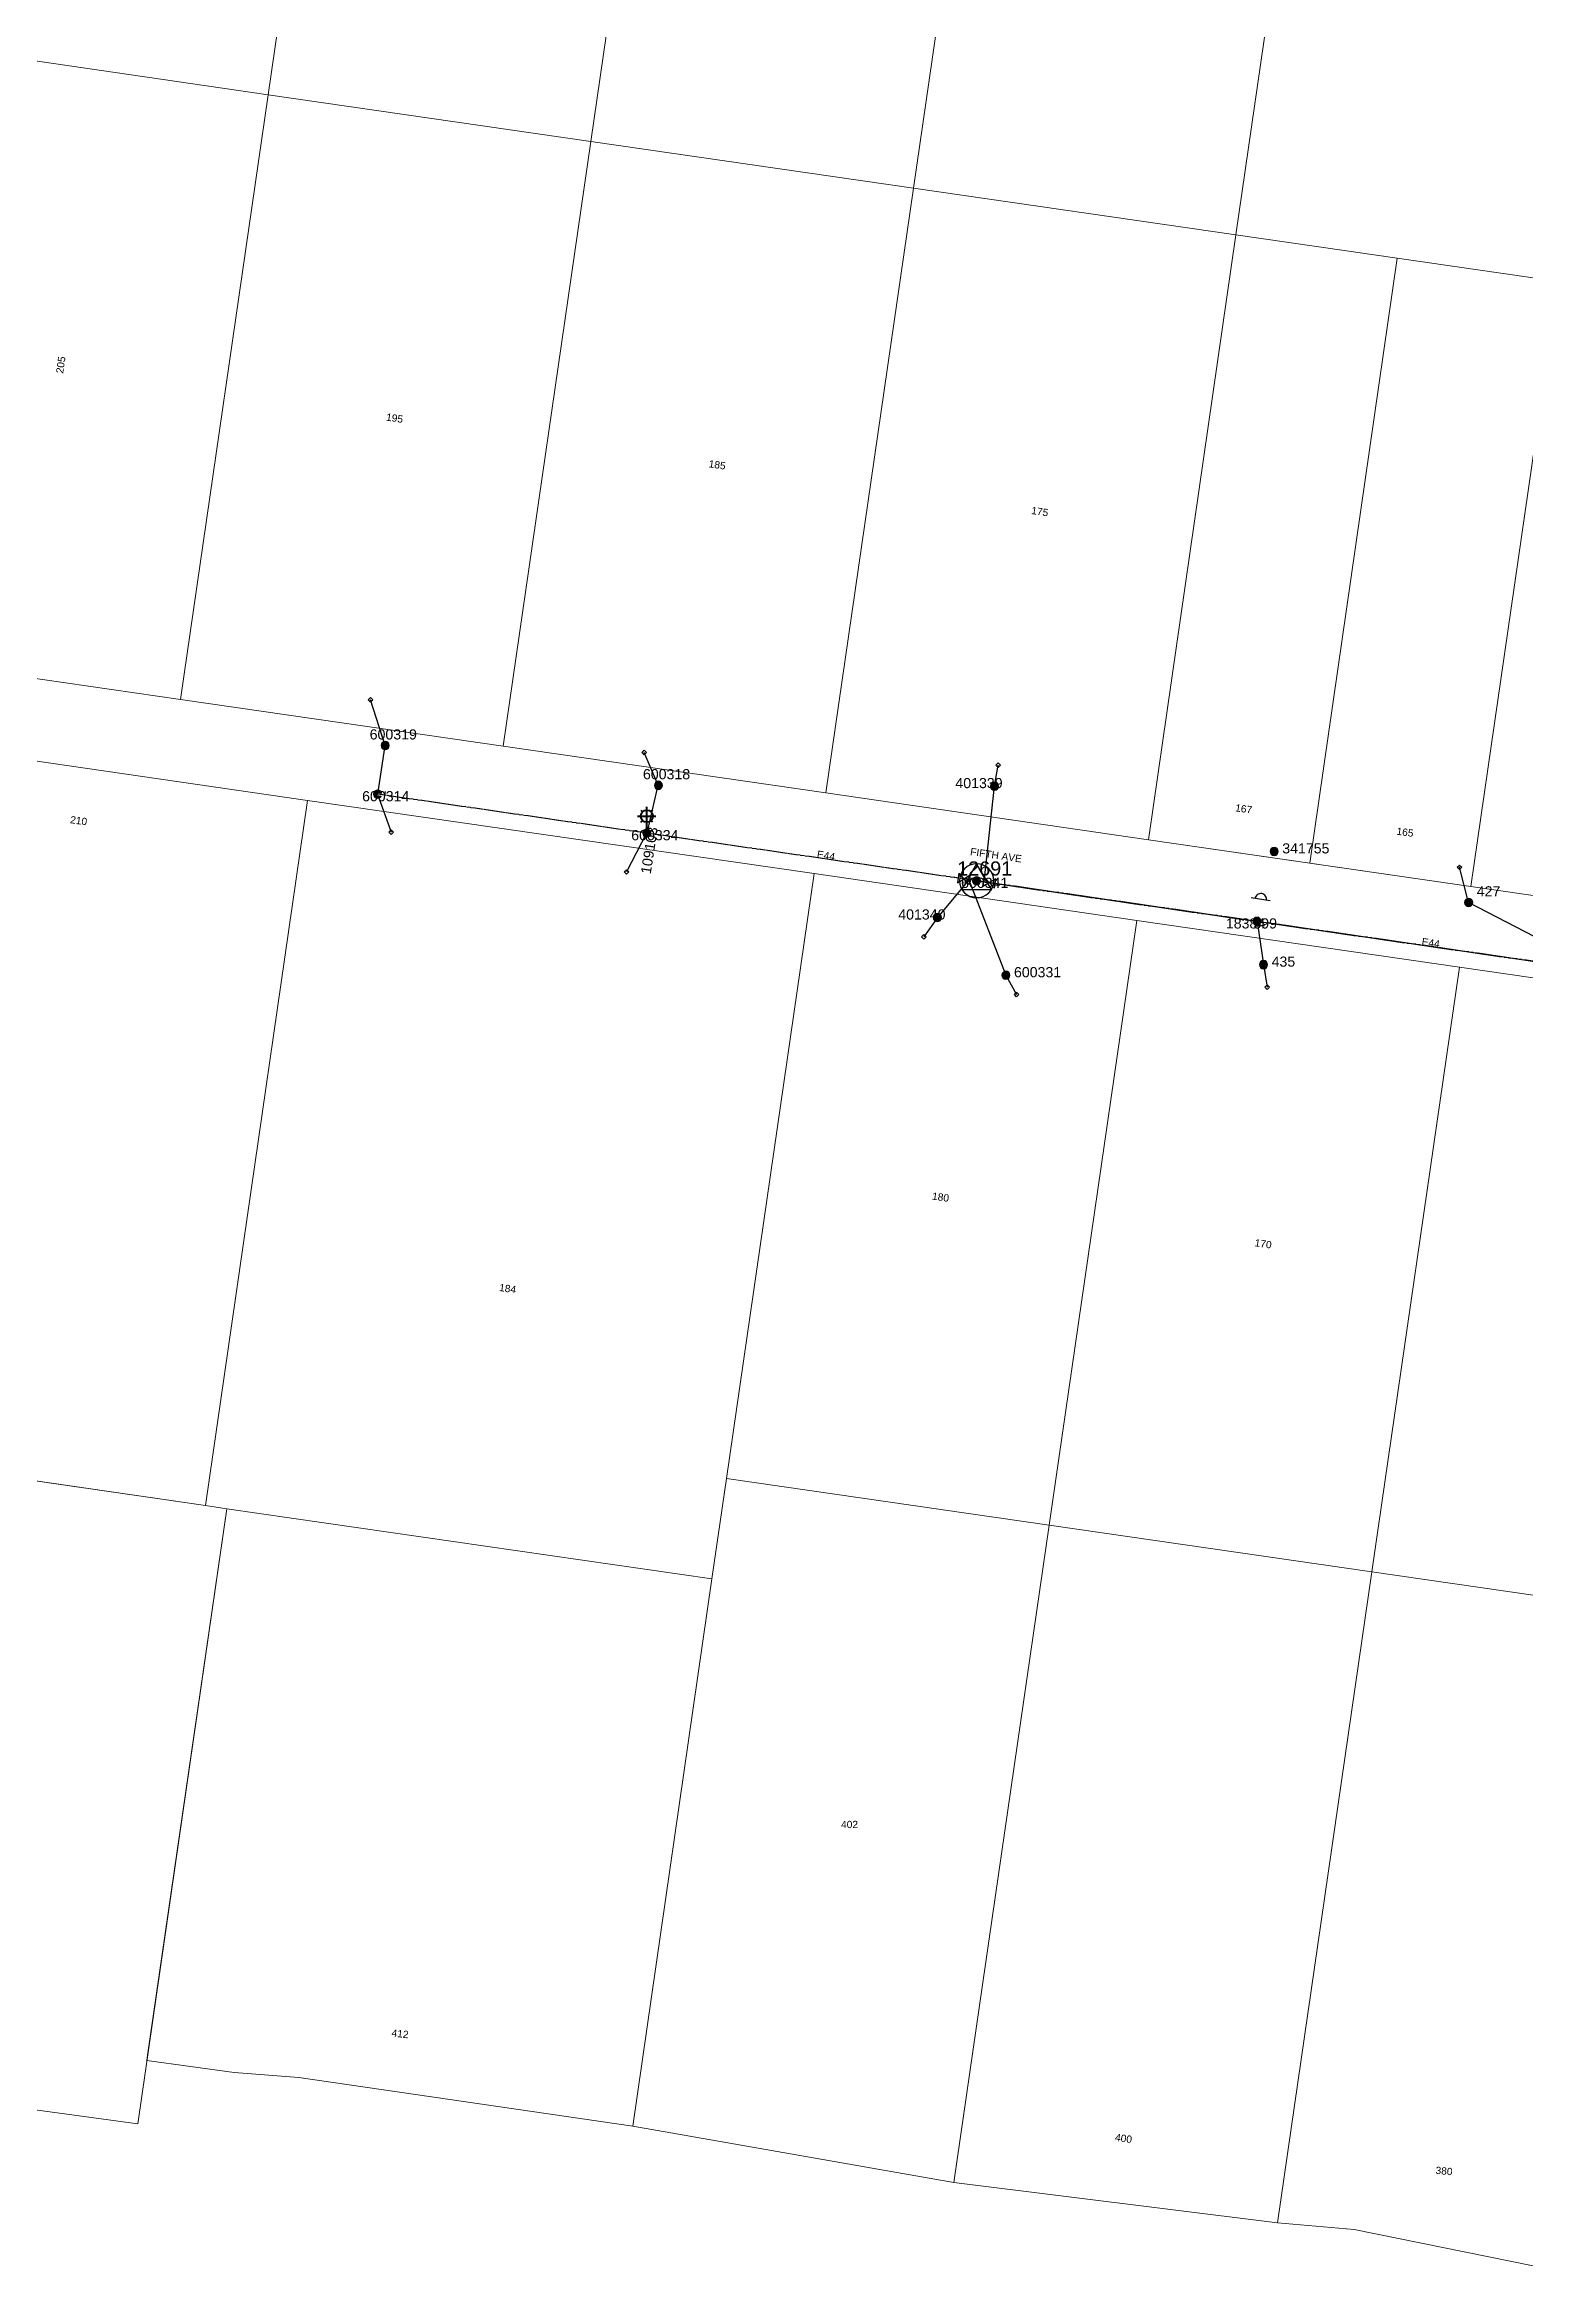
# Model space of a CAD drawing. Header units: metres. Extents: x 368 to 298975, y 411 to 6243625.
# Drawn here: x 297019 to 297385, y 6241202 to 6241754 of the extents above; entities that cross this region are included whole.
import ezdxf
from ezdxf.enums import TextEntityAlignment as Align

# ---------------------------------------------------------------- set-up
doc = ezdxf.new("R2010")
doc.units = ezdxf.units.M
doc.linetypes.add('Cable Exist OH', pattern=[1, 1, 0])
doc.layers.get('0').update_dxf_attribs({"color": 6})
doc.layers.add('Cadastre Land Parcels_SP_EXT', color=250, linetype='Continuous', lineweight=5)
doc.layers.add('Cadastre Roads_SP_EXT', color=250, linetype='Continuous', lineweight=5)
for name, color, linetype in [('Equip_LV_EXT', 7, 'Continuous'), ('Equip_SP_HV_EXT', 7, 'Continuous'), ('Equip_SP_SL_EXT', 7, 'Continuous'), ('Mains_HV_EXT', 7, 'Continuous'), ('Mains_LV_EXT', 7, 'Continuous'), ('Services_SP_EXT', 7, 'Continuous'), ('Sub_SP_TR_HV_LV_EXT', 7, 'Continuous'), ('SupportsOH_SP_TR_HV_LV_SL_EXT', 7, 'Continuous')]:
    doc.layers.add(name, color=color, linetype=linetype)
doc.styles.add('iecARIAL', font='arial.ttf', dxfattribs={"height": 2})
doc.styles.add('POLE_LABEL', font='arial.ttf')
doc.styles.get("Standard").update_dxf_attribs({"font": 'arial.ttf'})

# ---------------------------------------------------------------- blocks, each defined once
blk = doc.blocks.new('SUB_POLE_EXT')
blk.add_wipeout([(0, 4.22), (0.42, 4.2), (0.83, 4.14), (1.21, 4.05), (1.62, 3.9), (1.99, 3.72), (2.35, 3.51), (2.68, 3.26), (2.99, 2.99), (3.28, 2.66), (3.52, 2.34), (3.76, 1.92), (3.9, 1.62), (4.04, 1.23), (4.18, 0.63), (4.22, 0), (4.18, -0.61), (4.06, -1.15), (3.9, -1.62), (3.58, -2.24), (3.22, -2.73), (2.97, -3.01), (2.68, -3.26), (2.36, -3.5), (2, -3.72), (1.64, -3.89), (1.25, -4.03), (0.82, -4.14), (0.42, -4.2), (0, -4.22), (-0.41, -4.2), (-0.8, -4.15), (-1.21, -4.05), (-1.62, -3.9), (-1.99, -3.73), (-2.35, -3.51), (-2.68, -3.26), (-2.96, -3.02), (-3.23, -2.72), (-3.51, -2.35), (-3.71, -2.01), (-3.91, -1.6), (-4.05, -1.21), (-4.16, -0.76), (-4.22, -0.14), (-4.21, 0.39), (-4.14, 0.83), (-4.03, 1.27), (-3.9, 1.63), (-3.71, 2.02), (-3.5, 2.37), (-3.28, 2.67), (-2.99, 2.99), (-2.68, 3.27), (-2.33, 3.52), (-1.98, 3.73), (-1.63, 3.9), (-1.2, 4.05), (-0.78, 4.15), (-0.4, 4.21)])
blk.add_line((2.16, 0.48), (2.16, 0.48, 0))
blk.add_lwpolyline([(-4.22, 0, 1), (4.22, 0, 1)], format="xyb", close=True)
blk.add_lwpolyline([(2.14, 0.52), (0, 4.22), (-3.66, -2.11), (3.66, -2.11)], close=True)
for tag, height, flags, p in [('STREET_CODE', 0.2, 9, (1.5, 0)), ('ASSET_NUM', 3.5, 8, (2, 2)), ('CONSTRUCTED_VOLTAGE', 0.2, 9, (1.5, -0.2)), ('OPERATING_VOLTAGE', 0.2, 9, (1.5, -0.6)), ('OPERATED_BY', 0.2, 9, (1.5, -0.8)), ('ORIENTATION', 0.2, 9, (1.5, -1.2)), ('OWNED_BY', 0.2, 9, (1.5, -1.4)), ('SECONDARY_VOLTAGE', 0.2, 9, (1.5, -1.6)), ('STATE', 0.2, 9, (1.5, -1.8)), ('SUBSTATION_TYPE', 0.2, 9, (1.5, -2)), ('STREETNAME', 0.2, 9, (1.5, -2.8)), ('SUBURB', 0.2, 9, (1.5, -3)), ('Z', 0.2, 1, (1.5, -3.4)), ('NO_PHASES', 0.2, 9, (1.5, -0.4)), ('MAINTAINED_BY', 0.2, 9, (1.5, -1)), ('USAGE', 0.2, 9, (1.5, -2.2)), ('LEGEND', 0.2, 9, (1.5, -2.4)), ('LOCATION', 0.2, 9, (1.5, -2.6)), ('NOTES', 0.2, 9, (1.5, -3.2))]:
    blk.add_attdef(tag, text='', height=height, dxfattribs=dict(flags=flags)).set_placement(p, align=Align.MIDDLE_LEFT)
blk = doc.blocks.new('LV_OH_LINKS_DISTFUSE_EXT')
for p, q in [((0, 0), (0.96, 0)), ((3.84, 0), (4.8, 0))]:
    blk.add_line(p, q)
blk.add_lwpolyline([(3.84, -1.2), (3.84, 1.2), (0.96, -1.2), (0.96, 1.2)], close=True)
at = {"flags": 9}
for tag, p in [('ACTUAL_STATUS', (0, 0)), ('CONSTRUCTED_VOLTAGE', (0, -0.2)), ('OPERATING_VOLTAGE', (0, -0.6)), ('ORIENTATION', (0, -0.8)), ('OWNED_BY', (0, -1)), ('STATE', (0, -1.2)), ('SWITCH_TYPE', (0, -1.4)), ('NO_PHASES', (0, -0.4)), ('USAGE', (0, -1.6)), ('NOTES', (0, -1.8))]:
    blk.add_attdef(tag, text='', height=0.2, dxfattribs=at).set_placement(p, align=Align.MIDDLE_LEFT)
at = {"flags": 1}
blk.add_attdef('Z', (0, 0), '', height=0.2, dxfattribs=at)
blk = doc.blocks.new('SL_LANTERN_EXT')
at = {"lineweight": 40}
for p, q in [((-1.46, 5.68), (-1.06, 5.28)), ((0, 1.97), (0, 6.47)), ((1.46, 5.68), (1.06, 5.28)), ((-2.25, 4.22), (2.25, 4.22)), ((-1.46, 2.76), (-1.06, 3.16)), ((0, 0), (0, 2.72)), ((1.46, 2.76), (1.06, 3.16))]:
    blk.add_line(p, q, dxfattribs=at)
blk.add_circle((0, 4.22), 1.5, dxfattribs=at)
at = {"style": 'iecARIAL', "flags": 8}
blk.add_attdef('ASSET_NUM', (1.5, 1.5), '', height=2.5, dxfattribs=at)
for tag, p, height, flags in [('OPERATING_VOLTAGE', (0.98, -1.65), 0.2, 9), ('ORIENTATION', (0.98, -1.85), 0.2, 9), ('OWNED_BY', (0.98, -2.05), 0.2, 9), ('STATE', (0.98, -2.25), 0.2, 9), ('CONSTRUCTED_VOLTAGE', (0.98, -0.65), 0.2, 9), ('CONTROL_TYPE', (0.98, -0.85), 0.2, 9), ('LANTERN_PURPOSE', (0.98, -1.05), 0.2, 9), ('LANTERN_TYPE', (0.98, -1.25), 0.2, 9), ('NO_PHASES', (0.98, -1.45), 0.2, 9), ('USAGE', (0.98, -2.45), 0.2, 9), ('CEXIST', (0.98, -2.65), 0.2, 9), ('CNEW', (0.98, -2.85), 0.2, 9), ('CNUMBER', (0.98, -3.05), 0.2, 9), ('CREMOVE', (0.98, -3.25), 0.2, 9), ('CREPLACE', (0.98, -3.45), 0.2, 9), ('LKINGHEIGHT', (0.98, -3.65), 0.2, 9), ('LBRACKET', (0.98, -3.85), 0.2, 9), ('LBRACKETVOCAB', (0.98, -4.05), 0.2, 9), ('LCATEGORY', (0.98, -4.25), 0.2, 9), ('LCHARGE1', (0.98, -4.45), 0.2, 9), ('LCHARGE1PERCENT', (0.98, -4.65), 0.2, 9), ('LCHARGE2', (0.98, -4.85), 0.2, 9), ('LCHARGE2PERCENT', (0.98, -5.05), 0.2, 9), ('LCHARGE3', (0.98, -5.25), 0.2, 9), ('LCHARGE3PERCENT', (0.98, -5.45), 0.2, 9), ('LEXIST', (0.98, -5.65), 0.2, 9), ('LNUMBER', (2.18, -3.25), 2.5, 8), ('STREETNAME', (0.98, -9.25), 0.2, 9), ('SUBURB', (0.98, -9.45), 0.2, 1), ('LLAMP', (0.98, -5.85), 0.2, 9), ('LLAMPVOCAB', (0.98, -6.05), 0.2, 9), ('LMAST', (0.98, -6.25), 0.2, 9), ('LMASTVOCAB', (0.98, -6.45), 0.2, 9), ('LNEW', (0.98, -6.65), 0.2, 9), ('LANTNUMBER', (0.98, -6.85), 0.2, 9), ('LOUTREACH', (0.98, -7.25), 0.2, 9), ('LOUTREACHVOCAB', (0.98, -7.45), 0.2, 9), ('LRATECODE', (0.98, -7.65), 0.2, 9), ('LREMOVE', (0.98, -7.85), 0.2, 9), ('LREPLACE', (0.98, -8.05), 0.2, 9), ('LTYPE', (0.98, -8.25), 0.2, 9), ('LTYPEVOCAB', (0.98, -8.45), 0.2, 9), ('LEGEND', (0.98, -8.65), 0.2, 9), ('LOCATION', (0.98, -8.85), 0.2, 9), ('NOTES', (0.98, -9.05), 0.2, 9)]:
    blk.add_attdef(tag, p, '', height=height, dxfattribs=dict(flags=flags))
blk = doc.blocks.new('CCP_EXT')
blk.add_wipeout([(0, 0.57), (0.57, 0), (0, -0.57), (-0.57, 0)])
blk.add_lwpolyline([(-0.57, 0), (0, 0.57), (0.57, 0), (0, -0.57), (-0.57, 0)])
at = {"flags": 1}
blk.add_attdef('Z', (0, 0), '', height=0.2, dxfattribs=at)
at = {"flags": 9}
for tag, p in [('CCP_TYPE', (0, 0)), ('CONSTRUCTED_VOLTAGE', (0, -0.2)), ('OPERATING_VOLTAGE', (0, -0.6)), ('ORIENTATION', (0, -0.8)), ('OWNED_BY', (0, -1)), ('STATE', (0, -1.8)), ('NO_PHASES', (0, -0.4)), ('USAGE', (0, -1.2)), ('LEGEND', (0, -1.4)), ('LIFE_SUPPORT', (0, -1.6)), ('NOTES', (0, -2))]:
    blk.add_attdef(tag, text='', height=0.2, dxfattribs=at).set_placement(p, align=Align.MIDDLE_LEFT)
blk = doc.blocks.new('POLE_EXT')
blk.add_hatch(color=256).paths.add_polyline_path([(-1, 0, 1), (1, 0, 1)])
blk.add_lwpolyline([(-1, 0, 1), (1, 0, 1)], format="xyb", close=True)
for tag, height, flags, p in [('pNumber', 2.5, 8, (-17.84, 2.07)), ('OWNED_BY', 0.2, 9, (1.35, -0.4)), ('SPECIAL_USE', 0.2, 9, (1.35, -0.8)), ('STATE', 0.2, 9, (1.35, -1)), ('cLV', 0.2, 9, (1.35, -1.4)), ('hDepth', 0.2, 9, (1.35, -1.6)), ('hDia', 0.2, 9, (1.35, -1.8)), ('cHV', 0.2, 9, (1.35, -2)), ('cLinedev', 0.2, 9, (1.35, -3.4)), ('pExisting', 0.2, 9, (1.35, -3.8)), ('pFooting', 0.2, 9, (1.35, -4.4)), ('pNew', 0.2, 9, (1.35, -4.6)), ('pRelocate', 0.2, 9, (1.35, -5)), ('pRemove', 0.2, 9, (1.35, -5.2)), ('pReplace', 0.2, 9, (1.35, -5.4)), ('pStay', 0.2, 9, (1.35, -5.6)), ('PARENT', 0.2, 9, (1.35, -0.6)), ('USAGE', 0.2, 9, (1.35, -1.2)), ('LBRACKET', 0.2, 9, (1.35, -2.2)), ('LExisting', 0.2, 9, (1.35, -2.4)), ('LANTNUMBER', 0.2, 9, (1.35, -2.6)), ('LOther', 0.2, 9, (1.35, -2.8)), ('LRemove', 0.2, 9, (1.35, -3)), ('LEGEND', 0.2, 9, (1.35, -3.2)), ('LOCATION', 0.2, 9, (1.35, -3.6)), ('PFNUMBER', 0.2, 9, (1.35, -4)), ('NEWPFNUMBER', 0.2, 9, (1.35, -4.2)), ('pType', 0.2, 9, (1.35, -5.8)), ('cspan', 0.2, 9, (1.35, -6)), ('STREETNAME', 0.2, 9, (1.35, -6.2)), ('SUBURB', 0.2, 9, (1.35, -6.4)), ('OPERATED_BY', 0.2, 9, (1.36, -7.01)), ('NOTES', 0.2, 9, (1.35, -6.6)), ('MAINTAINED_BY', 0.2, 9, (1.36, -6.81))]:
    blk.add_attdef(tag, text='', height=height, dxfattribs=dict(flags=flags)).set_placement(p, align=Align.MIDDLE_LEFT)
at = {"style": 'POLE_LABEL'}
for tag, height, flags, p in [('STRUCTURE_PLANT_NUMBER', 0.2, 9, (1.35, 0.03)), ('ASSET_NUM', 2.5, 8, (2, 2)), ('STREET_CODE', 0.2, 9, (1.35, -0.2))]:
    blk.add_attdef(tag, text='', height=height, dxfattribs=dict(at, flags=flags)).set_placement(p, align=Align.MIDDLE_LEFT)
at = {"flags": 1}
blk.add_attdef('Z', (1.35, -7.33), '', height=0.2, dxfattribs=at)
blk = doc.blocks.new('HV_USL_CLOSED_EXT')
blk.add_line((2.4, 5.5), (-2.4, 5.5))
blk.add_lwpolyline([(1.44, 5.5, 0.414214), (0, 6.94, 0.414214), (-1.44, 5.5)], format="xyb")
for tag, height, flags, p in [('STREET_CODE', 0.2, 9, (1.5, 0)), ('ASSET_NUM', 2.5, 8, (2, 2)), ('ACTUAL_STATUS', 0.2, 9, (1.5, -0.2)), ('CONSTRUCTED_VOLTAGE', 0.2, 9, (1.5, -0.4)), ('OPERATING_VOLTAGE', 0.2, 9, (1.5, -0.8)), ('ORIENTATION', 0.2, 9, (1.5, -1)), ('OWNED_BY', 0.2, 9, (1.5, -1.2)), ('OPERATED_BY', 0.2, 9, (1.5, -1.4)), ('STATE', 0.2, 9, (1.5, -1.8)), ('SWITCH_TYPE', 0.2, 9, (1.5, -2)), ('STREETNAME', 0.2, 9, (1.5, -2.8)), ('SUBURB', 0.2, 9, (1.5, -3)), ('Z', 0.2, 1, (1.5, -3.6)), ('NO_PHASES', 0.2, 9, (1.5, -0.6)), ('MAINTAINED_BY', 0.2, 9, (1.5, -1.6)), ('USAGE', 0.2, 9, (1.5, -2.2)), ('LEGEND', 0.2, 9, (1.5, -2.4)), ('LOCATION', 0.2, 9, (1.5, -2.6)), ('NOTES', 0.2, 9, (1.5, -3.2)), ('LABEL_ALIGNMENT', 0.2, 9, (1.5, -3.4))]:
    blk.add_attdef(tag, text='', height=height, dxfattribs=dict(flags=flags)).set_placement(p, align=Align.MIDDLE_LEFT)
blk = doc.blocks.new('End Shackle_EXT')
blk.add_wipeout([(0, 0.25), (1.81, 0.25), (1.82, -0.25), (0, -0.25)])
blk.add_line((1.81, -1), (1.81, 1))
at = {"flags": 1}
blk.add_attdef('Z', (0, 0), '', height=0.2, dxfattribs=at)
at = {"flags": 9}
for tag, p in [('CONNECTOR_TYPE', (0, 0)), ('CONSTRUCTED_VOLTAGE', (0, -0.2)), ('OPERATING_VOLTAGE', (0, -0.6)), ('ORIENTATION', (0, -0.8)), ('OWNED_BY', (0, -1)), ('STATE', (0, -1.2)), ('NO_PHASES', (0, -0.4)), ('USAGE', (0, -1.4)), ('NOTES', (0, -1.6))]:
    blk.add_attdef(tag, text='', height=0.2, dxfattribs=at).set_placement(p, align=Align.MIDDLE_LEFT)

msp = doc.modelspace()

# ---------------------------------------------------------------- linework, layer by layer
at = {"layer": 'Cadastre Land Parcels_SP_EXT', "linetype": 'Continuous'}
for points in [[(297095.94, 6241890.5), (297016.3, 6241902.03), (296994.67, 6241752.71), (297074.31, 6241741.17), (297095.94, 6241890.5)], [(297175.57, 6241878.96), (297095.94, 6241890.5), (297074.31, 6241741.17), (297153.95, 6241729.63), (297175.57, 6241878.96)], [(297255.22, 6241867.43), (297175.57, 6241878.96), (297153.95, 6241729.63), (297233.6, 6241718.1), (297247.5, 6241814.1), (297255.22, 6241867.43)], [(297334.86, 6241855.9), (297255.22, 6241867.43), (297247.5, 6241814.1), (297233.6, 6241718.1), (297313.24, 6241706.56), (297334.86, 6241855.9)], [(297414.51, 6241844.38), (297334.86, 6241855.9), (297313.24, 6241706.56), (297392.89, 6241695.03), (297414.51, 6241844.38)], [(297074.31, 6241741.17), (296994.67, 6241752.71), (296973.02, 6241603.33), (297052.67, 6241591.84), (297074.31, 6241741.17)], [(297153.95, 6241729.63), (297074.31, 6241741.17), (297052.67, 6241591.84), (297132.31, 6241580.29), (297153.95, 6241729.63)], [(297233.6, 6241718.1), (297153.95, 6241729.63), (297132.31, 6241580.29), (297211.96, 6241568.76), (297233.6, 6241718.1)], [(297313.24, 6241706.56), (297233.6, 6241718.1), (297211.96, 6241568.76), (297291.61, 6241557.22), (297313.24, 6241706.56)], [(297353.07, 6241700.8), (297313.24, 6241706.56), (297291.61, 6241557.22), (297331.44, 6241551.45), (297353.07, 6241700.8)], [(297392.89, 6241695.03), (297353.07, 6241700.8), (297331.44, 6241551.45), (297371.27, 6241545.69), (297392.89, 6241695.03)], [(297472.54, 6241683.5), (297392.89, 6241695.03), (297371.27, 6241545.69), (297530.57, 6241522.62), (297541.38, 6241597.3), (297461.73, 6241608.83), (297472.54, 6241683.5)], [(297084.03, 6241566.92), (296970.14, 6241583.43), (296965.05, 6241548.34), (296955.53, 6241441.55), (296950.74, 6241408.5), (297058.8, 6241392.86), (297084.03, 6241566.92)], [(297209.1, 6241548.84), (297084.03, 6241566.92), (297058.8, 6241392.86), (297064.07, 6241392.03), (297183.87, 6241374.73), (297187.47, 6241399.49), (297209.1, 6241548.84)], [(297368.4, 6241525.77), (297288.75, 6241537.3), (297267.12, 6241387.95), (297346.78, 6241376.42), (297368.4, 6241525.77)], [(297448.05, 6241514.24), (297368.4, 6241525.77), (297346.78, 6241376.42), (297426.43, 6241364.89), (297448.05, 6241514.24)], [(297058.8, 6241392.86), (296944.88, 6241409.34), (296923.85, 6241264.07), (296930.32, 6241255.39), (297042.07, 6241240.13), (297064.07, 6241392.03), (297058.8, 6241392.86)], [(297267.12, 6241387.95), (297187.47, 6241399.49), (297183.87, 6241374.73), (297164.31, 6241239.59), (297243.62, 6241225.66), (297267.12, 6241387.95)], [(297183.87, 6241374.73), (297064.07, 6241392.03), (297044.52, 6241257.07), (297044.33, 6241255.75), (297065.9, 6241252.79), (297081.89, 6241251.6), (297164.31, 6241239.59), (297183.87, 6241374.73)], [(297346.78, 6241376.42), (297267.12, 6241387.95), (297243.62, 6241225.66), (297323.51, 6241215.69), (297346.78, 6241376.42)], [(297426.43, 6241364.89), (297346.78, 6241376.42), (297323.51, 6241215.69), (297342.45, 6241214.09), (297402.82, 6241201.75), (297426.43, 6241364.89)]]:
    msp.add_lwpolyline(points, close=True, dxfattribs=at)
at = {"layer": 'Mains_LV_EXT', "linetype": 'Cable Exist OH'}
msp.add_lwpolyline([(297403.39, 6241524.78), (297318.46, 6241537.05)], dxfattribs=at)

# ---------------------------------------------------------------- block references
at = {"layer": 'Equip_SP_HV_EXT'}
ref = msp.add_blockref('HV_USL_CLOSED_EXT', (297318.46, 6241537.05), dxfattribs=dict(at, rotation=350.6343320808568))
ref.add_attrib('ASSET_NUM', '18384', dxfattribs={"layer": '0', "height": 2.5}).set_placement((297320.46, 6241537.8), align=Align.TOP_RIGHT)
at = {"layer": 'Equip_SP_SL_EXT'}
ref = msp.add_blockref('SL_LANTERN_EXT', (297167.76, 6241558.83), dxfattribs=at)
ref.add_attrib('ASSET_NUM', '109103', dxfattribs={"layer": '0', "height": 2.5, "rotation": 81.3158, "style": 'iecARIAL'}).set_placement((297169.26, 6241560.33), align=Align.MIDDLE_RIGHT)
at = {"layer": 'Sub_SP_TR_HV_LV_EXT'}
ref = msp.add_blockref('SUB_POLE_EXT', (297249.2, 6241547.07), dxfattribs=at)
ref.add_attrib('ASSET_NUM', '12691', dxfattribs={"layer": '0', "height": 3.5}).set_placement((297251.2, 6241547.32), align=Align.BOTTOM_CENTER)
at = {"layer": 'SupportsOH_SP_TR_HV_LV_SL_EXT'}
ref = msp.add_blockref('POLE_EXT', (297103.18, 6241580.47), dxfattribs=at)
ref.add_attrib('ASSET_NUM', '600319', dxfattribs={"layer": '0', "height": 2.5, "style": 'POLE_LABEL'}).set_placement((297105.18, 6241581.22), align=Align.BOTTOM_CENTER)
ref = msp.add_blockref('POLE_EXT', (297170.65, 6241570.65), dxfattribs=at)
ref.add_attrib('ASSET_NUM', '600318', dxfattribs={"layer": '0', "height": 2.5, "style": 'POLE_LABEL'}).set_placement((297172.65, 6241571.4), align=Align.BOTTOM_CENTER)
ref = msp.add_blockref('POLE_EXT', (297101.31, 6241568.46), dxfattribs=at)
ref.add_attrib('ASSET_NUM', '600314', dxfattribs={"layer": '0', "height": 2.5, "style": 'POLE_LABEL'}).set_placement((297103.31, 6241569.21), align=Align.TOP_CENTER)
ref = msp.add_blockref('POLE_EXT', (297167.76, 6241558.83), dxfattribs=at)
ref.add_attrib('ASSET_NUM', '600334', dxfattribs={"layer": '0', "height": 2.5, "style": 'POLE_LABEL'}).set_placement((297169.76, 6241559.58), align=Align.TOP_CENTER)
ref = msp.add_blockref('POLE_EXT', (297322.67, 6241554.33), dxfattribs=at)
ref.add_attrib('ASSET_NUM', '341755', dxfattribs={"layer": '0', "height": 2.5, "style": 'POLE_LABEL'}).set_placement((297324.67, 6241555.08), align=Align.MIDDLE_LEFT)
ref = msp.add_blockref('POLE_EXT', (297370.69, 6241541.73), dxfattribs=at)
ref.add_attrib('ASSET_NUM', '427', dxfattribs={"layer": '0', "height": 2.5, "style": 'POLE_LABEL'}).set_placement((297372.69, 6241542.48), align=Align.BOTTOM_LEFT)
ref = msp.add_blockref('POLE_EXT', (297239.52, 6241538.01), dxfattribs=at)
ref.add_attrib('ASSET_NUM', '401340', dxfattribs={"layer": '0', "height": 2.5, "style": 'POLE_LABEL'}).set_placement((297241.52, 6241538.76), align=Align.MIDDLE_RIGHT)
ref = msp.add_blockref('POLE_EXT', (297318.46, 6241537.05), dxfattribs=at)
ref.add_attrib('ASSET_NUM', '599', dxfattribs={"layer": '0', "height": 2.5, "style": 'POLE_LABEL'}).set_placement((297320.46, 6241537.8), align=Align.TOP_CENTER)
ref = msp.add_blockref('POLE_EXT', (297256.43, 6241523.76), dxfattribs=at)
ref.add_attrib('ASSET_NUM', '600331', dxfattribs={"layer": '0', "height": 2.5, "style": 'POLE_LABEL'}).set_placement((297258.43, 6241524.51), align=Align.MIDDLE_LEFT)
ref = msp.add_blockref('POLE_EXT', (297320.04, 6241526.37), dxfattribs=at)
ref.add_attrib('ASSET_NUM', '435', dxfattribs={"layer": '0', "height": 2.5, "style": 'POLE_LABEL'}).set_placement((297322.04, 6241527.12), align=Align.MIDDLE_LEFT)

# ---------------------------------------------------------------- texts
at = {"layer": 'Cadastre Land Parcels_SP_EXT'}
for s, rotation, p in [('205', 81.7573, (297023.66, 6241672.26)), ('195', 351.7554, (297103.31, 6241660.73)), ('185', 351.7579, (297182.96, 6241649.2)), ('175', 351.5332, (297262.61, 6241637.66)), ('167', 352.0901, (297312.96, 6241564.25)), ('210', 352.0826, (297025.31, 6241561.32)), ('165', 352.0903, (297352.79, 6241558.48)), ('180', 351.5554, (297238.11, 6241468.4)), ('170', 351.7544, (297317.76, 6241456.86)), ('184', 351.7444, (297131.22, 6241445.81)), ('412', 353.3028, (297104.67, 6241261.74)), ('400', 352.0151, (297283.29, 6241235.96)), ('380', 354.8521, (297362.45, 6241227.8))]:
    msp.add_text(s, height=1.8, rotation=rotation, dxfattribs=at).set_placement(p)
msp.add_text('402', height=1.8, dxfattribs=at).set_placement((297215.73, 6241313.16))
at = {"layer": 'Mains_LV_EXT'}
for rotation, p in [(350.6338, (297209.67, 6241552.8)), (351.7812, (297359, 6241531.19))]:
    msp.add_text('E44', height=1.8, rotation=rotation, dxfattribs=at).set_placement(p)

# ---------------------------------------------------------------- next in the draw order: linework, layer by layer
at = {"layer": 'Cadastre Land Parcels_SP_EXT', "linetype": 'Continuous'}
msp.add_lwpolyline([(297288.75, 6241537.3), (297209.1, 6241548.84), (297187.47, 6241399.49), (297267.12, 6241387.95), (297288.75, 6241537.3)], close=True, dxfattribs=at)
at = {"layer": 'Mains_HV_EXT', "linetype": 'Cable Exist OH'}
msp.add_lwpolyline([(297249.2, 6241547.07), (297318.46, 6241537.05)], dxfattribs=at)
at = {"layer": 'Mains_LV_EXT', "linetype": 'Cable Exist OH'}
for points in [[(297249.2, 6241547.08), (297167.76, 6241558.83)], [(297318.46, 6241537.05), (297249.2, 6241547.08)]]:
    msp.add_lwpolyline(points, dxfattribs=at)

# ---------------------------------------------------------------- next in the draw order: block references
at = {"layer": 'Equip_LV_EXT'}
for p, rotation in [((297248.42, 6241547.19), 171.7835775878257), ((297249.98, 6241546.96), 351.7601155675346)]:
    msp.add_blockref('LV_OH_LINKS_DISTFUSE_EXT', p, dxfattribs=dict(at, rotation=rotation))
at = {"layer": 'Services_SP_EXT'}
for p in [(297099.58, 6241591.75), (297167.09, 6241578.77), (297254.5, 6241575.63), (297104.69, 6241559.07), (297162.76, 6241549.25), (297368.44, 6241550.4), (297320.93, 6241520.78)]:
    msp.add_blockref('CCP_EXT', p, dxfattribs=at)
at = {"layer": 'SupportsOH_SP_TR_HV_LV_SL_EXT'}
ref = msp.add_blockref('POLE_EXT', (297249.2, 6241547.07), dxfattribs=at)
ref.add_attrib('ASSET_NUM', '600341', dxfattribs={"layer": '0', "height": 2.5, "style": 'POLE_LABEL'}).set_placement((297251.2, 6241547.82), align=Align.TOP_CENTER)

# ---------------------------------------------------------------- next in the draw order: texts
at = {"layer": 'Cadastre Roads_SP_EXT'}
msp.add_text('FIFTH AVE', height=1.8, rotation=351.6281, dxfattribs=at).set_placement((297247.52, 6241553.44))

# ---------------------------------------------------------------- next in the draw order: linework, layer by layer
at = {"layer": 'Mains_HV_EXT', "linetype": 'Cable Exist OH'}
msp.add_lwpolyline([(297318.46, 6241537.05), (297544.25, 6241504.46)], dxfattribs=at)
at = {"layer": 'Services_SP_EXT'}
for points in [[(297101.33, 6241568.46), (297103.18, 6241580.47), (297099.58, 6241591.75)], [(297167.84, 6241558.85), (297170.54, 6241570.72), (297167.09, 6241578.77)], [(297251.09, 6241546.8), (297253.62, 6241570.45), (297254.5, 6241575.63)], [(297101.31, 6241568.46), (297104.69, 6241559.07)], [(297167.73, 6241558.86), (297162.76, 6241549.25)], [(297403.39, 6241524.78), (297370.69, 6241541.73), (297368.44, 6241550.4)], [(297318.46, 6241537.05), (297320.04, 6241526.37), (297320.93, 6241520.78)]]:
    msp.add_lwpolyline(points, dxfattribs=at)

# ---------------------------------------------------------------- next in the draw order: block references
for p in [(297236.17, 6241533.25), (297259.09, 6241518.98)]:
    msp.add_blockref('CCP_EXT', p, dxfattribs=at)
at = {"layer": 'SupportsOH_SP_TR_HV_LV_SL_EXT'}
ref = msp.add_blockref('POLE_EXT', (297253.62, 6241570.45), dxfattribs=at)
ref.add_attrib('ASSET_NUM', '401339', dxfattribs={"layer": '0', "height": 2.5, "style": 'POLE_LABEL'}).set_placement((297255.62, 6241571.2), align=Align.MIDDLE_RIGHT)

# ---------------------------------------------------------------- next in the draw order: linework, layer by layer
at = {"layer": 'Cadastre Roads_SP_EXT', "linetype": 'Continuous'}
msp.add_lwpolyline([(297052.67, 6241591.84), (296973.02, 6241603.33), (296971.58, 6241593.44), (296970.14, 6241583.43), (297084.03, 6241566.92), (297209.1, 6241548.84), (297288.75, 6241537.3), (297368.4, 6241525.77), (297448.05, 6241514.24), (297527.71, 6241502.71), (297529.13, 6241512.6), (297530.57, 6241522.62), (297371.27, 6241545.69), (297291.61, 6241557.22), (297211.96, 6241568.76), (297132.31, 6241580.29), (297052.67, 6241591.84)], close=True, dxfattribs=at)
at = {"layer": 'Services_SP_EXT'}
for points in [[(297247.31, 6241547.35), (297239.52, 6241538.01), (297236.17, 6241533.25)], [(297247.31, 6241547.35), (297256.43, 6241523.76), (297259.09, 6241518.98)]]:
    msp.add_lwpolyline(points, dxfattribs=at)

# ---------------------------------------------------------------- next in the draw order: block references
at = {"layer": 'Mains_LV_EXT', "rotation": 350.6334316184182}
msp.add_blockref('End Shackle_EXT', (297101.31, 6241568.46), dxfattribs=at)

# ---------------------------------------------------------------- next in the draw order: linework, layer by layer
at = {"layer": 'Mains_LV_EXT', "linetype": 'Cable Exist OH'}
msp.add_lwpolyline([(297167.76, 6241558.83), (297101.31, 6241568.46)], dxfattribs=at)

doc.saveas('drawing.dxf')
